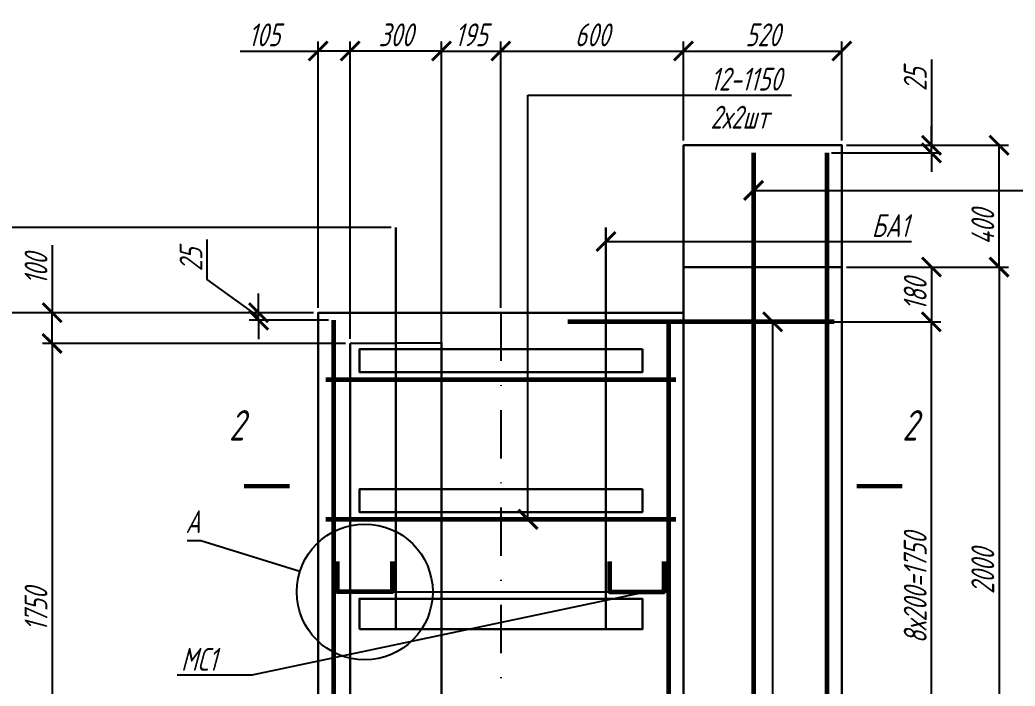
# Model space of a CAD drawing. Header units: millimetres. Extents: x 378573 to 379398, y 291798 to 292325.
# Drawn here: x 378646.8 to 378777.6, y 291952.2 to 292039.7 of the extents above; entities that cross this region are included whole.
import ezdxf
from ezdxf import colors
from ezdxf.entities.mleader import LeaderData, LeaderLine
from ezdxf.enums import TextEntityAlignment as Align
from ezdxf.math import Vec2, Vec3

# ---------------------------------------------------------------- set-up
doc = ezdxf.new("R2010")
doc.units = ezdxf.units.MM
doc.linetypes.add('ШТРИХ_МЕЛКИЙ', pattern=[3, 2, -1])
doc.linetypes.add('штрихпунктирная2', pattern=[12.7, 6.35, -3.175, 0, -3.175])
doc.layers.add('Обозначения', color=102, linetype='Continuous', lineweight=25)
doc.layers.add('Основная', color=134, linetype='Continuous', lineweight=60)
doc.styles.add('!Жартун', font='simplex.shx', dxfattribs={"width": 0.7, "oblique": 15, "height": 3})
doc.dimstyles.new('!Жартун_размер', dxfattribs={"dimtxt": 3, "dimasz": 2.5, "dimexe": 1.25, "dimexo": 0.625, "dimtad": 1, "dimdec": 0, "dimtxsty": '!Жартун', "dimblk": 'ARCHTICK', "dimcen": 2.5, "dimaunit": 1, "dimadec": 0, "dimazin": 0, "dimtfac": 1, "dimtdec": 0, "dimtix": 1, "dimtmove": 1, "dimatfit": 2, "dimldrblk": 'NONE', "dimfxl": 1, "dimtfill": 1, "dimlwd": 25, "dimarcsym": 0})

# ---------------------------------------------------------------- blocks, each defined once
blk = doc.blocks.new('_ArchTick')
at = {"color": 0, "linetype": 'ByBlock', "const_width": 0.15}
blk.add_lwpolyline([(-0.5, -0.5), (0.5, 0.5)], dxfattribs=at)
blk = doc.blocks.new('*D1741')
at = {"layer": 'Defpoints', "color": 0, "transparency": 16777216}
for p in [(378642.01, 292001.24), (378686.01, 292001.24), (378668.01, 291927.24)]:
    blk.add_point(p, dxfattribs=at)
at = {"layer": 'Обозначения', "color": 0, "lineweight": -2, "transparency": 16777216}
for p, q in [((378685.38, 292001.24), (378640.76, 292001.24)), ((378667.38, 291927.24), (378640.76, 291927.24))]:
    blk.add_line(p, q, dxfattribs=at)
at = {"layer": 'Обозначения', "color": 0, "linetype": 'Continuous', "lineweight": 25, "transparency": 16777216}
blk.add_line((378642.01, 291927.24), (378642.01, 292001.24), dxfattribs=at)
at = {"layer": 'Обозначения', "color": 0, "lineweight": 25, "transparency": 16777216, "xscale": 2.5, "yscale": 2.5, "zscale": 2.5}
for p, rotation in [((378642.01, 292001.24), 90), ((378642.01, 291927.24), 270)]:
    blk.add_blockref('_ArchTick', p, dxfattribs=dict(at, rotation=rotation))
at = {"layer": 'Обозначения', "color": 0, "transparency": 16777216, "insert": (378639.88, 291964.24), "char_height": 3, "attachment_point": 5, "rotation": 90, "style": '!Жартун', "bg_fill": 3, "box_fill_scale": 1.1, "bg_fill_color": 256, "bg_fill_true_color": 13158600, "bg_fill_transparency": 0}
blk.add_mtext('1850', dxfattribs=at)
blk = doc.blocks.new('_None')
blk = doc.blocks.new('*D1742')
at = {"layer": 'Defpoints', "color": 0, "transparency": 16777216}
for p in [(378634.01, 292001.24), (378686.01, 292001.24), (378650.01, 291903.24)]:
    blk.add_point(p, dxfattribs=at)
at = {"layer": 'Обозначения', "color": 0, "lineweight": -2, "transparency": 16777216}
for p, q in [((378685.38, 292001.24), (378632.76, 292001.24)), ((378649.38, 291903.24), (378632.76, 291903.24))]:
    blk.add_line(p, q, dxfattribs=at)
at = {"layer": 'Обозначения', "color": 0, "linetype": 'Continuous', "lineweight": 25, "transparency": 16777216}
blk.add_line((378634.01, 291903.24), (378634.01, 292001.24), dxfattribs=at)
at = {"layer": 'Обозначения', "color": 0, "lineweight": 25, "transparency": 16777216, "xscale": 2.5, "yscale": 2.5, "zscale": 2.5}
for p, rotation in [((378634.01, 292001.24), 90), ((378634.01, 291903.24), 270)]:
    blk.add_blockref('_ArchTick', p, dxfattribs=dict(at, rotation=rotation))
at = {"layer": 'Обозначения', "color": 0, "transparency": 16777216, "insert": (378631.88, 291952.24), "char_height": 3, "attachment_point": 5, "rotation": 90, "style": '!Жартун', "bg_fill": 3, "box_fill_scale": 1.1, "bg_fill_color": 256, "bg_fill_true_color": 13158600, "bg_fill_transparency": 0}
blk.add_mtext('2450', dxfattribs=at)
blk = doc.blocks.new('*D1744')
at = {"layer": 'Defpoints', "color": 0, "transparency": 16777216}
for p in [(378678.18, 292001.24), (378686.01, 292001.24), (378688.01, 292000.24)]:
    blk.add_point(p, dxfattribs=at)
at = {"layer": 'Обозначения', "color": 0, "linetype": 'Continuous', "lineweight": 25, "transparency": 16777216}
for p, q in [((378671.41, 292005.58), (378671.41, 292010.84)), ((378678.18, 292000.74), (378671.41, 292005.58)), ((378678.18, 292001.24), (378678.18, 292003.74)), ((378678.18, 292000.24), (378678.18, 292001.24)), ((378678.18, 292000.24), (378678.18, 292001.24)), ((378678.18, 292000.24), (378678.18, 291997.74))]:
    blk.add_line(p, q, dxfattribs=at)
at = {"layer": 'Обозначения', "color": 0, "lineweight": -2, "transparency": 16777216}
for p, q in [((378685.38, 292001.24), (378676.93, 292001.24)), ((378687.38, 292000.24), (378676.93, 292000.24))]:
    blk.add_line(p, q, dxfattribs=at)
at = {"layer": 'Обозначения', "color": 0, "lineweight": 25, "transparency": 16777216, "xscale": 2.5, "yscale": 2.5, "zscale": 2.5}
for p, rotation in [((378678.18, 292001.24), 270), ((378678.18, 292000.24), 90)]:
    blk.add_blockref('_ArchTick', p, dxfattribs=dict(at, rotation=rotation))
at = {"layer": 'Обозначения', "color": 0, "transparency": 16777216, "insert": (378669.29, 292008.21), "char_height": 3, "attachment_point": 5, "rotation": 90, "style": '!Жартун', "bg_fill": 3, "box_fill_scale": 1.1, "bg_fill_color": 256, "bg_fill_true_color": 13158600, "bg_fill_transparency": 0}
blk.add_mtext('25', dxfattribs=at)
blk = doc.blocks.new('*D1451')
at = {"layer": 'Defpoints', "color": 0, "transparency": 16777216}
for p in [(378690.21, 292035.63), (378690.21, 291997.19), (378702.2, 291997.29)]:
    blk.add_point(p, dxfattribs=at)
at = {"layer": 'Обозначения', "color": 0, "lineweight": -2, "transparency": 16777216}
for p, q in [((378690.21, 291997.81), (378690.21, 292036.88)), ((378702.2, 291997.91), (378702.2, 292036.88))]:
    blk.add_line(p, q, dxfattribs=at)
at = {"layer": 'Обозначения', "color": 0, "linetype": 'Continuous', "lineweight": 25, "transparency": 16777216}
blk.add_line((378702.2, 292035.63), (378690.21, 292035.63), dxfattribs=at)
at = {"layer": 'Обозначения', "color": 0, "lineweight": 25, "transparency": 16777216, "xscale": 2.5, "yscale": 2.5, "zscale": 2.5, "rotation": 180}
blk.add_blockref('_ArchTick', (378690.21, 292035.63), dxfattribs=at)
at = {"layer": 'Обозначения', "color": 0, "lineweight": 25, "transparency": 16777216, "xscale": 2.5, "yscale": 2.5, "zscale": 2.5}
blk.add_blockref('_ArchTick', (378702.2, 292035.63), dxfattribs=at)
at = {"layer": 'Обозначения', "color": 0, "transparency": 16777216, "insert": (378696.21, 292037.76), "char_height": 3, "attachment_point": 5, "style": '!Жартун', "bg_fill": 3, "box_fill_scale": 1.1, "bg_fill_color": 256, "bg_fill_true_color": 13158600, "bg_fill_transparency": 0}
blk.add_mtext('300', dxfattribs=at)
blk = doc.blocks.new('*D1452')
at = {"layer": 'Defpoints', "color": 0, "transparency": 16777216}
for p in [(378710.01, 292035.63), (378710.01, 292001.24), (378702.2, 291990.16)]:
    blk.add_point(p, dxfattribs=at)
at = {"layer": 'Обозначения', "color": 0, "lineweight": -2, "transparency": 16777216}
for p, q in [((378702.2, 291990.78), (378702.2, 292036.88)), ((378710.01, 292001.86), (378710.01, 292036.88))]:
    blk.add_line(p, q, dxfattribs=at)
at = {"layer": 'Обозначения', "color": 0, "linetype": 'Continuous', "lineweight": 25, "transparency": 16777216}
blk.add_line((378702.2, 292035.63), (378710.01, 292035.63), dxfattribs=at)
at = {"layer": 'Обозначения', "color": 0, "lineweight": 25, "transparency": 16777216, "xscale": 2.5, "yscale": 2.5, "zscale": 2.5, "rotation": 180}
blk.add_blockref('_ArchTick', (378702.2, 292035.63), dxfattribs=at)
at = {"layer": 'Обозначения', "color": 0, "lineweight": 25, "transparency": 16777216, "xscale": 2.5, "yscale": 2.5, "zscale": 2.5}
blk.add_blockref('_ArchTick', (378710.01, 292035.63), dxfattribs=at)
at = {"layer": 'Обозначения', "color": 0, "transparency": 16777216, "insert": (378706.11, 292037.76), "char_height": 3, "attachment_point": 5, "style": '!Жартун', "bg_fill": 3, "box_fill_scale": 1.1, "bg_fill_color": 256, "bg_fill_true_color": 13158600, "bg_fill_transparency": 0}
blk.add_mtext('195', dxfattribs=at)
blk = doc.blocks.new('*D1453')
at = {"layer": 'Defpoints', "color": 0, "transparency": 16777216}
for p in [(378734.01, 292035.63), (378734.01, 292023.24), (378710.01, 292001.24)]:
    blk.add_point(p, dxfattribs=at)
at = {"layer": 'Обозначения', "color": 0, "lineweight": -2, "transparency": 16777216}
for p, q in [((378710.01, 292001.86), (378710.01, 292036.88)), ((378734.01, 292023.86), (378734.01, 292036.88))]:
    blk.add_line(p, q, dxfattribs=at)
at = {"layer": 'Обозначения', "color": 0, "linetype": 'Continuous', "lineweight": 25, "transparency": 16777216}
blk.add_line((378710.01, 292035.63), (378734.01, 292035.63), dxfattribs=at)
at = {"layer": 'Обозначения', "color": 0, "lineweight": 25, "transparency": 16777216, "xscale": 2.5, "yscale": 2.5, "zscale": 2.5, "rotation": 180}
blk.add_blockref('_ArchTick', (378710.01, 292035.63), dxfattribs=at)
at = {"layer": 'Обозначения', "color": 0, "lineweight": 25, "transparency": 16777216, "xscale": 2.5, "yscale": 2.5, "zscale": 2.5}
blk.add_blockref('_ArchTick', (378734.01, 292035.63), dxfattribs=at)
at = {"layer": 'Обозначения', "color": 0, "transparency": 16777216, "insert": (378722.01, 292037.76), "char_height": 3, "attachment_point": 5, "style": '!Жартун', "bg_fill": 3, "box_fill_scale": 1.1, "bg_fill_color": 256, "bg_fill_true_color": 13158600, "bg_fill_transparency": 0}
blk.add_mtext('600', dxfattribs=at)
blk = doc.blocks.new('*D1454')
at = {"layer": 'Defpoints', "color": 0, "transparency": 16777216}
for p in [(378754.81, 292035.63), (378734.01, 292023.24), (378754.81, 292023.24)]:
    blk.add_point(p, dxfattribs=at)
at = {"layer": 'Обозначения', "color": 0, "lineweight": -2, "transparency": 16777216}
for p, q in [((378734.01, 292023.86), (378734.01, 292036.88)), ((378754.81, 292023.86), (378754.81, 292036.88))]:
    blk.add_line(p, q, dxfattribs=at)
at = {"layer": 'Обозначения', "color": 0, "linetype": 'Continuous', "lineweight": 25, "transparency": 16777216}
blk.add_line((378734.01, 292035.63), (378754.81, 292035.63), dxfattribs=at)
at = {"layer": 'Обозначения', "color": 0, "lineweight": 25, "transparency": 16777216, "xscale": 2.5, "yscale": 2.5, "zscale": 2.5, "rotation": 180}
blk.add_blockref('_ArchTick', (378734.01, 292035.63), dxfattribs=at)
at = {"layer": 'Обозначения', "color": 0, "lineweight": 25, "transparency": 16777216, "xscale": 2.5, "yscale": 2.5, "zscale": 2.5}
blk.add_blockref('_ArchTick', (378754.81, 292035.63), dxfattribs=at)
at = {"layer": 'Обозначения', "color": 0, "transparency": 16777216, "insert": (378744.41, 292037.76), "char_height": 3, "attachment_point": 5, "style": '!Жартун', "bg_fill": 3, "box_fill_scale": 1.1, "bg_fill_color": 256, "bg_fill_true_color": 13158600, "bg_fill_transparency": 0}
blk.add_mtext('520', dxfattribs=at)
blk = doc.blocks.new('*D1455')
at = {"layer": 'Defpoints', "color": 0, "transparency": 16777216}
for p in [(378754.81, 292007.24), (378761.65, 292000.04), (378766.57, 292000.04)]:
    blk.add_point(p, dxfattribs=at)
at = {"layer": 'Обозначения', "color": 0, "lineweight": -2, "transparency": 16777216}
for p, q in [((378755.43, 292007.24), (378767.82, 292007.24)), ((378762.27, 292000.04), (378767.82, 292000.04))]:
    blk.add_line(p, q, dxfattribs=at)
at = {"layer": 'Обозначения', "color": 0, "linetype": 'Continuous', "lineweight": 25, "transparency": 16777216}
blk.add_line((378766.57, 292007.24), (378766.57, 292000.04), dxfattribs=at)
at = {"layer": 'Обозначения', "color": 0, "lineweight": 25, "transparency": 16777216, "xscale": 2.5, "yscale": 2.5, "zscale": 2.5}
for p, rotation in [((378766.57, 292007.24), 90), ((378766.57, 292000.04), 270)]:
    blk.add_blockref('_ArchTick', p, dxfattribs=dict(at, rotation=rotation))
at = {"layer": 'Обозначения', "color": 0, "transparency": 16777216, "insert": (378764.44, 292003.64), "char_height": 3, "attachment_point": 5, "rotation": 90, "style": '!Жартун', "bg_fill": 3, "box_fill_scale": 1.1, "bg_fill_color": 256, "bg_fill_true_color": 13158600, "bg_fill_transparency": 0}
blk.add_mtext('180', dxfattribs=at)
blk = doc.blocks.new('*D1456')
at = {"layer": 'Defpoints', "color": 0, "transparency": 16777216}
for p in [(378754.81, 292007.24), (378752.01, 291927.24), (378775.45, 291927.24)]:
    blk.add_point(p, dxfattribs=at)
at = {"layer": 'Обозначения', "color": 0, "lineweight": -2, "transparency": 16777216}
for p, q in [((378755.43, 292007.24), (378776.7, 292007.24)), ((378752.63, 291927.24), (378776.7, 291927.24))]:
    blk.add_line(p, q, dxfattribs=at)
at = {"layer": 'Обозначения', "color": 0, "linetype": 'Continuous', "lineweight": 25, "transparency": 16777216}
blk.add_line((378775.45, 292007.24), (378775.45, 291927.24), dxfattribs=at)
at = {"layer": 'Обозначения', "color": 0, "lineweight": 25, "transparency": 16777216, "xscale": 2.5, "yscale": 2.5, "zscale": 2.5}
for p, rotation in [((378775.45, 292007.24), 90), ((378775.45, 291927.24), 270)]:
    blk.add_blockref('_ArchTick', p, dxfattribs=dict(at, rotation=rotation))
at = {"layer": 'Обозначения', "color": 0, "transparency": 16777216, "insert": (378773.32, 291967.24), "char_height": 3, "attachment_point": 5, "rotation": 90, "style": '!Жартун', "bg_fill": 3, "box_fill_scale": 1.1, "bg_fill_color": 256, "bg_fill_true_color": 13158600, "bg_fill_transparency": 0}
blk.add_mtext('2000', dxfattribs=at)
blk = doc.blocks.new('*D1457')
at = {"layer": 'Defpoints', "color": 0, "transparency": 16777216}
for p in [(378750.81, 292000.04), (378766.57, 292000.04), (378750.81, 291930.04)]:
    blk.add_point(p, dxfattribs=at)
at = {"layer": 'Обозначения', "color": 0, "lineweight": -2, "transparency": 16777216}
for p, q in [((378751.43, 292000.04), (378767.82, 292000.04)), ((378751.43, 291930.04), (378767.82, 291930.04))]:
    blk.add_line(p, q, dxfattribs=at)
at = {"layer": 'Обозначения', "color": 0, "linetype": 'Continuous', "lineweight": 25, "transparency": 16777216}
blk.add_line((378766.57, 291930.04), (378766.57, 292000.04), dxfattribs=at)
at = {"layer": 'Обозначения', "color": 0, "lineweight": 25, "transparency": 16777216, "xscale": 2.5, "yscale": 2.5, "zscale": 2.5}
for p, rotation in [((378766.57, 292000.04), 90), ((378766.57, 291930.04), 270)]:
    blk.add_blockref('_ArchTick', p, dxfattribs=dict(at, rotation=rotation))
at = {"layer": 'Обозначения', "color": 0, "transparency": 16777216, "insert": (378764.44, 291965.04), "char_height": 3, "attachment_point": 5, "rotation": 90, "style": '!Жартун', "bg_fill": 3, "box_fill_scale": 1.1, "bg_fill_color": 256, "bg_fill_true_color": 13158600, "bg_fill_transparency": 0}
blk.add_mtext('8х200=1750', dxfattribs=at)
blk = doc.blocks.new('*D1459')
at = {"layer": 'Defpoints', "color": 0, "transparency": 16777216}
for p in [(378690.21, 291997.19), (378651.05, 291927.24), (378668.01, 291927.24)]:
    blk.add_point(p, dxfattribs=at)
at = {"layer": 'Обозначения', "color": 0, "lineweight": -2, "transparency": 16777216}
for p, q in [((378689.59, 291997.19), (378649.8, 291997.19)), ((378667.38, 291927.24), (378649.8, 291927.24))]:
    blk.add_line(p, q, dxfattribs=at)
at = {"layer": 'Обозначения', "color": 0, "linetype": 'Continuous', "lineweight": 25, "transparency": 16777216}
blk.add_line((378651.05, 291997.19), (378651.05, 291927.24), dxfattribs=at)
at = {"layer": 'Обозначения', "color": 0, "lineweight": 25, "transparency": 16777216, "xscale": 2.5, "yscale": 2.5, "zscale": 2.5}
for p, rotation in [((378651.05, 291997.19), 90), ((378651.05, 291927.24), 270)]:
    blk.add_blockref('_ArchTick', p, dxfattribs=dict(at, rotation=rotation))
at = {"layer": 'Обозначения', "color": 0, "transparency": 16777216, "insert": (378648.93, 291962.21), "char_height": 3, "attachment_point": 5, "rotation": 90, "style": '!Жартун', "bg_fill": 3, "box_fill_scale": 1.1, "bg_fill_color": 256, "bg_fill_true_color": 13158600, "bg_fill_transparency": 0}
blk.add_mtext('1750', dxfattribs=at)
blk = doc.blocks.new('*D1460')
at = {"layer": 'Defpoints', "color": 0, "transparency": 16777216}
for p in [(378651.05, 292001.24), (378664.17, 292001.24), (378690.21, 291997.19)]:
    blk.add_point(p, dxfattribs=at)
at = {"layer": 'Обозначения', "color": 0, "linetype": 'Continuous', "lineweight": 25, "transparency": 16777216}
for p in [(378651.05, 292010.11), (378651.05, 291997.19)]:
    blk.add_line(p, (378651.05, 292001.24), dxfattribs=at)
at = {"layer": 'Обозначения', "color": 0, "lineweight": -2, "transparency": 16777216}
for p, q in [((378663.54, 292001.24), (378649.8, 292001.24)), ((378689.59, 291997.19), (378649.8, 291997.19))]:
    blk.add_line(p, q, dxfattribs=at)
at = {"layer": 'Обозначения', "color": 0, "lineweight": 25, "transparency": 16777216, "xscale": 2.5, "yscale": 2.5, "zscale": 2.5}
for p, rotation in [((378651.05, 292001.24), 90), ((378651.05, 291997.19), 270)]:
    blk.add_blockref('_ArchTick', p, dxfattribs=dict(at, rotation=rotation))
at = {"layer": 'Обозначения', "color": 0, "transparency": 16777216, "insert": (378648.93, 292006.96), "char_height": 3, "attachment_point": 5, "rotation": 90, "style": '!Жартун', "bg_fill": 3, "box_fill_scale": 1.1, "bg_fill_color": 256, "bg_fill_true_color": 13158600, "bg_fill_transparency": 0}
blk.add_mtext('100', dxfattribs=at)
blk = doc.blocks.new('*D1461')
at = {"layer": 'Defpoints', "color": 0, "transparency": 16777216}
for p in [(378696.21, 292012.44), (378634.01, 292001.24), (378663.07, 292001.24)]:
    blk.add_point(p, dxfattribs=at)
at = {"layer": 'Обозначения', "color": 0, "lineweight": -2, "transparency": 16777216}
for p, q in [((378695.58, 292012.44), (378632.76, 292012.44)), ((378662.45, 292001.24), (378632.76, 292001.24))]:
    blk.add_line(p, q, dxfattribs=at)
at = {"layer": 'Обозначения', "color": 0, "linetype": 'Continuous', "lineweight": 25, "transparency": 16777216}
blk.add_line((378634.01, 292012.44), (378634.01, 292001.24), dxfattribs=at)
at = {"layer": 'Обозначения', "color": 0, "lineweight": 25, "transparency": 16777216, "xscale": 2.5, "yscale": 2.5, "zscale": 2.5}
for p, rotation in [((378634.01, 292012.44), 90), ((378634.01, 292001.24), 270)]:
    blk.add_blockref('_ArchTick', p, dxfattribs=dict(at, rotation=rotation))
at = {"layer": 'Обозначения', "color": 0, "transparency": 16777216, "insert": (378631.88, 292006.84), "char_height": 3, "attachment_point": 5, "rotation": 90, "style": '!Жартун', "bg_fill": 3, "box_fill_scale": 1.1, "bg_fill_color": 256, "bg_fill_true_color": 13158600, "bg_fill_transparency": 0}
blk.add_mtext('280', dxfattribs=at)
blk = doc.blocks.new('БлокАнкерныйГлавный')
at = {"layer": 'Defpoints', "color": 8, "linetype": 'ШТРИХ_МЕЛКИЙ'}
blk.add_lwpolyline([(-345, 0), (345, 0)], dxfattribs=at)
at = {"layer": 'Основная', "lineweight": 30}
for p, q in [((-345, 280), (-345, -1040)), ((345, 280), (345, -1040))]:
    blk.add_line(p, q, dxfattribs=at)
for points in [[(465, -120), (465, -195), (-465, -195), (-465, -120)], [(465, -580), (465, -655), (-465, -655), (-465, -580)], [(-465, -1040), (-465, -940), (465, -940), (465, -1040)]]:
    blk.add_lwpolyline(points, close=True, dxfattribs=at)
blk = doc.blocks.new('*D1870')
at = {"layer": 'Defpoints', "color": 0, "transparency": 16777216}
for p in [(378686.01, 292035.63), (378686.01, 292001.24), (378690.21, 291997.19)]:
    blk.add_point(p, dxfattribs=at)
at = {"layer": 'Обозначения', "color": 0, "lineweight": -2, "transparency": 16777216}
for p, q in [((378686.01, 292001.86), (378686.01, 292036.88)), ((378690.21, 291997.81), (378690.21, 292036.88))]:
    blk.add_line(p, q, dxfattribs=at)
at = {"layer": 'Обозначения', "color": 0, "linetype": 'Continuous', "lineweight": 25, "transparency": 16777216}
for p in [(378675.75, 292035.63), (378690.21, 292035.63)]:
    blk.add_line(p, (378686.01, 292035.63), dxfattribs=at)
at = {"layer": 'Обозначения', "color": 0, "lineweight": 25, "transparency": 16777216, "xscale": 2.5, "yscale": 2.5, "zscale": 2.5, "rotation": 180}
blk.add_blockref('_ArchTick', (378686.01, 292035.63), dxfattribs=at)
at = {"layer": 'Обозначения', "color": 0, "lineweight": 25, "transparency": 16777216, "xscale": 2.5, "yscale": 2.5, "zscale": 2.5}
blk.add_blockref('_ArchTick', (378690.21, 292035.63), dxfattribs=at)
at = {"layer": 'Обозначения', "color": 0, "transparency": 16777216, "insert": (378678.92, 292037.76), "char_height": 3, "attachment_point": 5, "style": '!Жартун', "bg_fill": 3, "box_fill_scale": 1.1, "bg_fill_color": 256, "bg_fill_true_color": 13158600, "bg_fill_transparency": 0}
blk.add_mtext('105', dxfattribs=at)
blk = doc.blocks.new('*D1871')
at = {"layer": 'Defpoints', "color": 0, "transparency": 16777216}
for p in [(378754.81, 292023.24), (378775.45, 292023.24), (378754.81, 292007.24)]:
    blk.add_point(p, dxfattribs=at)
at = {"layer": 'Обозначения', "color": 0, "lineweight": -2, "transparency": 16777216}
for p, q in [((378755.43, 292023.24), (378776.7, 292023.24)), ((378755.43, 292007.24), (378776.7, 292007.24))]:
    blk.add_line(p, q, dxfattribs=at)
at = {"layer": 'Обозначения', "color": 0, "linetype": 'Continuous', "lineweight": 25, "transparency": 16777216}
blk.add_line((378775.45, 292007.24), (378775.45, 292023.24), dxfattribs=at)
at = {"layer": 'Обозначения', "color": 0, "lineweight": 25, "transparency": 16777216, "xscale": 2.5, "yscale": 2.5, "zscale": 2.5}
for p, rotation in [((378775.45, 292023.24), 90), ((378775.45, 292007.24), 270)]:
    blk.add_blockref('_ArchTick', p, dxfattribs=dict(at, rotation=rotation))
at = {"layer": 'Обозначения', "color": 0, "transparency": 16777216, "insert": (378773.32, 292012.49), "char_height": 3, "attachment_point": 5, "rotation": 90, "style": '!Жартун', "bg_fill": 3, "box_fill_scale": 1.1, "bg_fill_color": 256, "bg_fill_true_color": 13158600, "bg_fill_transparency": 0}
blk.add_mtext('400', dxfattribs=at)
blk = doc.blocks.new('*D1879')
at = {"layer": 'Defpoints', "color": 0, "transparency": 16777216}
for p in [(378754.81, 292023.24), (378766.57, 292023.24), (378752.81, 292022.24)]:
    blk.add_point(p, dxfattribs=at)
at = {"layer": 'Обозначения', "color": 0, "linetype": 'Continuous', "lineweight": 25, "transparency": 16777216}
for p, q in [((378766.57, 292034.53), (378766.57, 292023.24)), ((378766.57, 292023.24), (378766.57, 292025.74)), ((378766.57, 292022.24), (378766.57, 292023.24)), ((378766.57, 292022.24), (378766.57, 292023.24)), ((378766.57, 292022.24), (378766.57, 292019.74))]:
    blk.add_line(p, q, dxfattribs=at)
at = {"layer": 'Обозначения', "color": 0, "lineweight": -2, "transparency": 16777216}
for p, q in [((378755.43, 292023.24), (378767.82, 292023.24)), ((378753.43, 292022.24), (378767.82, 292022.24))]:
    blk.add_line(p, q, dxfattribs=at)
at = {"layer": 'Обозначения', "color": 0, "lineweight": 25, "transparency": 16777216, "xscale": 2.5, "yscale": 2.5, "zscale": 2.5}
for p, rotation in [((378766.57, 292023.24), 270), ((378766.57, 292022.24), 90)]:
    blk.add_blockref('_ArchTick', p, dxfattribs=dict(at, rotation=rotation))
at = {"layer": 'Обозначения', "color": 0, "transparency": 16777216, "insert": (378764.44, 292031.9), "char_height": 3, "attachment_point": 5, "rotation": 90, "style": '!Жартун', "bg_fill": 3, "box_fill_scale": 1.1, "bg_fill_color": 256, "bg_fill_true_color": 13158600, "bg_fill_transparency": 0}
blk.add_mtext('25', dxfattribs=at)

msp = doc.modelspace()

# ---------------------------------------------------------------- linework, layer by layer
at = {"layer": 'Обозначения'}
msp.add_lwpolyline([(378756.733, 291978.431, 0.6, 0.6, 0), (378762.733, 291978.431, 0.6, 0.6, 0), (378760.733, 291978.431, 0, 0.8, 0), (378760.733, 291982.431, 0, 0, 0), (378760.733, 291988.431, 0, 0, 0)], format="xyseb", dxfattribs=at)
at = {"layer": 'Основная', "color": 6}
msp.add_lwpolyline([(378743.21, 292022.237), (378743.21, 291904.237)], dxfattribs=at)
at = {"layer": 'Основная', "lineweight": 30}
msp.add_lwpolyline([(378734.01, 292001.237), (378734.01, 292007.237), (378754.81, 292007.237), (378754.81, 291915.237)], dxfattribs=at)
msp.add_lwpolyline([(378710.01, 292001.237), (378734.01, 292001.237), (378734.01, 291927.237), (378752.01, 291927.237), (378752.01, 291915.237), (378770.01, 291915.237), (378770.01, 291903.237), (378650.01, 291903.237), (378650.01, 291915.237), (378668.01, 291915.237), (378668.01, 291927.237), (378686.01, 291927.237), (378686.01, 292001.237), (378710.01, 292001.237)], close=True, dxfattribs=at)
at = {"layer": 'Основная'}
for points in [[(378732.01, 292000.237), (378732.01, 291904.237)], [(378695.721, 291968.533), (378695.721, 291964.533), (378688.521, 291964.533), (378688.521, 291968.533)], [(378724.256, 291968.533), (378724.256, 291964.533), (378731.456, 291964.533), (378731.456, 291968.533)]]:
    msp.add_lwpolyline(points, dxfattribs=at)

# ---------------------------------------------------------------- texts
at = {"layer": 'Обозначения', "style": '!Жартун', "oblique": 15, "width": 0.7}
msp.add_text('2', height=4, dxfattribs=at).set_placement((378762.733, 291984.431))

# ---------------------------------------------------------------- leaders
at = {"layer": 'Обозначения'}
ml = msp.add_multileader_mtext('Standard', dxfattribs=at)
ml.set_content('12-2950/200\\P2шт', color=256, style='!Жартун')
ml.set_leader_properties()
ml.set_arrow_properties(name='ARCHTICK')
ml.build(insert=Vec2(0, 0))
ml.multileader.update_dxf_attribs({"text_left_attachment_type": 6, "text_right_attachment_type": 6, "dogleg_length": 2, "arrow_head_size": 2.5, "scale": 25})
ctx = ml.context
ctx.base_point, ctx.scale, ctx.char_height, ctx.arrow_head_size, ctx.plane_origin = Vec3(378780.737, 292017.313), 25, 3, 2.5, Vec3(378742.01, 292013.672)
ctx.left_attachment, ctx.right_attachment = 6, 6
notes = []
notes.append((ctx, [(0, (1, 1, 0), (378778.737, 292017.313), (1, 0), 2, [(1, [(378743.21, 292017.313), (378752.81, 292017.313)], 0, [])])]))
ctx.mtext.insert, ctx.mtext.width, ctx.mtext.flow_direction = Vec3(378782.737, 292020.913), 24.61857, 5
for ctx, leaders in notes:
    for number, flags, end, landing, length, lines in leaders:
        leader = LeaderData()
        leader.index, (leader.has_last_leader_line, leader.has_dogleg_vector, leader.attachment_direction) = number, flags
        leader.last_leader_point, leader.dogleg_vector, leader.dogleg_length = Vec3(end), Vec3(landing), length
        for number, points, colour, breaks in lines:
            line = LeaderLine()
            line.index, line.vertices, line.color, line.breaks = number, Vec3.list(points), colors.encode_raw_color(colour), breaks
            leader.lines.append(line)
        ctx.leaders.append(leader)

# ---------------------------------------------------------------- next in the draw order: dimensions: what is measured, and where the dimension line sits
dim = msp.add_linear_dim(base=(378690.21, 292035.63), p1=(378702.202, 291997.287), p2=(378690.21, 291997.186), dimstyle='!Жартун_размер', override={"dimlfac": 25}, dxfattribs=at)
dim.commit()
dim.dimension.update_dxf_attribs({"geometry": '*D1451', "text_midpoint": (378696.206, 292037.755)})
for base, p1, p2, override, picture, middle in [((378766.566, 292000.037), (378754.81, 292007.237), (378761.647, 292000.037), {"dimscale": 1, "dimtxt": 3, "dimlfac": 25, "dimtix": 1, "dimtofl": 1, "dimtmove": 1, "dimatfit": 2}, '*D1455', (378764.441, 292003.637)), ((378642.01, 292001.237), (378668.01, 291927.237), (378686.01, 292001.237), {"dimscale": 1, "dimtxt": 3, "dimlfac": 25, "dimtix": 1, "dimtofl": 1, "dimtmove": 0, "dimatfit": 2}, '*D1741', (378639.885, 291964.237))]:
    dim = msp.add_linear_dim(base=base, p1=p1, p2=p2, angle=90, dimstyle='!Жартун_размер', override=override, dxfattribs=at)
    dim.commit()
    dim.dimension.update_dxf_attribs({"geometry": picture, "text_midpoint": middle})

# ---------------------------------------------------------------- next in the draw order: dimensions: what is measured, and where the dimension line sits
dim = msp.add_linear_dim(base=(378710.01, 292035.63), p1=(378702.202, 291990.16), p2=(378710.01, 292001.237), dimstyle='!Жартун_размер', override={"dimlfac": 25}, dxfattribs=at)
dim.commit()
dim.dimension.update_dxf_attribs({"geometry": '*D1452', "text_midpoint": (378706.106, 292037.755)})
dim = msp.add_linear_dim(base=(378775.445, 291927.237), p1=(378754.81, 292007.237), p2=(378752.01, 291927.237), angle=90, dimstyle='!Жартун_размер', override={"dimscale": 1, "dimtxt": 3, "dimlfac": 25, "dimtix": 1, "dimtofl": 1, "dimtmove": 1, "dimatfit": 2}, dxfattribs=at)
dim.commit()
dim.dimension.update_dxf_attribs({"geometry": '*D1456', "text_midpoint": (378773.32, 291967.237)})
dim = msp.add_linear_dim(base=(378634.01, 292001.237), p1=(378650.01, 291903.237), p2=(378686.01, 292001.237), angle=90, dimstyle='!Жартун_размер', override={"dimscale": 1, "dimtxt": 3, "dimlfac": 25, "dimtix": 1, "dimtofl": 1, "dimtmove": 0, "dimatfit": 2}, dxfattribs=at)
dim.commit()
dim.dimension.update_dxf_attribs({"geometry": '*D1742', "text_midpoint": (378634.01, 291952.237), "dimtype": 160})

# ---------------------------------------------------------------- next in the draw order: linework, layer by layer
msp.add_lwpolyline([(378682.274, 291978.431, 0.6, 0.6, 0), (378676.274, 291978.431, 0.6, 0.6, 0), (378678.274, 291978.431, 0, 0.8, 0), (378678.274, 291982.431, 0, 0, 0), (378678.274, 291988.431, 0, 0, 0)], format="xyseb", dxfattribs=at)
at = {"layer": 'Основная', "color": 6}
msp.add_lwpolyline([(378752.81, 292022.237), (378752.81, 291904.237)], dxfattribs=at)
at = {"layer": 'Основная', "color": 203}
msp.add_lwpolyline([(378753.81, 292000.037), (378718.81, 292000.037)], dxfattribs=at)
at = {"layer": 'Основная', "lineweight": 30}
msp.add_lwpolyline([(378690.21, 291997.186), (378702.202, 291997.287), (378702.202, 291927.36), (378690.21, 291927.258)], close=True, dxfattribs=at)

# ---------------------------------------------------------------- next in the draw order: texts
at = {"layer": 'Обозначения', "style": '!Жартун', "oblique": 15, "width": 0.7}
msp.add_text('2', height=4, dxfattribs=at).set_placement((378676.274, 291984.431), align=Align.RIGHT)

# ---------------------------------------------------------------- next in the draw order: dimensions: what is measured, and where the dimension line sits
at = {"layer": 'Обозначения'}
dim = msp.add_linear_dim(base=(378734.01, 292035.63), p1=(378710.01, 292001.237), p2=(378734.01, 292023.237), dimstyle='!Жартун_размер', override={"dimlfac": 25}, dxfattribs=at)
dim.commit()
dim.dimension.update_dxf_attribs({"geometry": '*D1453', "text_midpoint": (378722.01, 292037.755)})
dim = msp.add_linear_dim(base=(378678.183, 292001.237), p1=(378688.01, 292000.237), p2=(378686.01, 292001.237), angle=90, dimstyle='!Жартун_размер', override={"dimscale": 1, "dimtxt": 3, "dimlfac": 25, "dimtix": 1, "dimtofl": 1, "dimtmove": 1, "dimatfit": 2}, dxfattribs=at)
dim.commit()
dim.dimension.update_dxf_attribs({"geometry": '*D1744', "text_midpoint": (378671.412, 292006.207), "dimtype": 160})

# ---------------------------------------------------------------- next in the draw order: leaders
ml = msp.add_multileader_mtext('Standard', dxfattribs=at)
ml.set_content('\\A1;Д2/200\\P9шт', color=256, style='!Жартун')
ml.set_leader_properties()
ml.set_arrow_properties(name='ARCHTICK')
ml.build(insert=Vec2(0, 0))
ml.multileader.update_dxf_attribs({"text_left_attachment_type": 6, "text_right_attachment_type": 6, "dogleg_length": 2, "arrow_head_size": 2.5, "scale": 25})
ctx = ml.context
ctx.base_point, ctx.scale, ctx.char_height, ctx.arrow_head_size, ctx.plane_origin = Vec3(378747.705, 291888.587), 25, 3, 2.5, Vec3(378745.705, 291986.037)
ctx.left_attachment, ctx.right_attachment = 6, 6
notes = []
notes.append((ctx, [(0, (1, 1, 0), (378745.705, 291888.587), (1, 0), 2, [(1, [(378745.705, 292000.037), (378745.705, 291930.037)], 0, [])])]))
ctx.mtext.insert, ctx.mtext.flow_direction = Vec3(378749.705, 291892.187), 5
ml = msp.add_multileader_mtext('Standard', dxfattribs=at)
ml.set_content('МС1', color=256, style='!Жартун')
ml.set_leader_properties()
ml.set_arrow_properties(name='NONE')
ml.build(insert=Vec2(0, 0))
ml.multileader.update_dxf_attribs({"text_left_attachment_type": 6, "text_right_attachment_type": 6, "dogleg_length": 2, "arrow_head_size": 2.5, "scale": 25})
ctx = ml.context
ctx.base_point, ctx.scale, ctx.char_height, ctx.arrow_head_size, ctx.plane_origin = Vec3(378665.975, 291953.574), 25, 3, 2.5, Vec3(378692.121, 291964.533)
ctx.left_attachment, ctx.right_attachment = 6, 6
notes.append((ctx, [(1, (1, 1, 0), (378677.278, 291953.574), (-1, 0), 2, [(1, [(378692.121, 291964.533), (378729.186, 291964.533)], 0, [])])]))
ctx.mtext.insert, ctx.mtext.flow_direction = Vec3(378667.975, 291957.174), 5
for ctx, leaders in notes:
    for number, flags, end, landing, length, lines in leaders:
        leader = LeaderData()
        leader.index, (leader.has_last_leader_line, leader.has_dogleg_vector, leader.attachment_direction) = number, flags
        leader.last_leader_point, leader.dogleg_vector, leader.dogleg_length = Vec3(end), Vec3(landing), length
        for number, points, colour, breaks in lines:
            line = LeaderLine()
            line.index, line.vertices, line.color, line.breaks = number, Vec3.list(points), colors.encode_raw_color(colour), breaks
            leader.lines.append(line)
        ctx.leaders.append(leader)

# ---------------------------------------------------------------- next in the draw order: linework, layer by layer
at = {"color": 1, "linetype": 'штрихпунктирная2'}
msp.add_lwpolyline([(378710.01, 292001.237), (378710.01, 291903.237)], dxfattribs=at)
at = {"layer": 'Основная'}
msp.add_lwpolyline([(378688.01, 292000.237), (378688.01, 291904.237)], dxfattribs=at)

# ---------------------------------------------------------------- next in the draw order: dimensions: what is measured, and where the dimension line sits
at = {"layer": 'Обозначения'}
dim = msp.add_linear_dim(base=(378754.81, 292035.63), p1=(378734.01, 292023.237), p2=(378754.81, 292023.237), dimstyle='!Жартун_размер', override={"dimlfac": 25}, dxfattribs=at)
dim.commit()
dim.dimension.update_dxf_attribs({"geometry": '*D1454', "text_midpoint": (378744.41, 292037.755)})
dim = msp.add_linear_dim(base=(378766.566, 292000.037), p1=(378750.81, 291930.037), p2=(378750.81, 292000.037), angle=90, text='8х200=<>', dimstyle='!Жартун_размер', override={"dimscale": 1, "dimtxt": 3, "dimlfac": 25, "dimtix": 1, "dimtofl": 1, "dimtmove": 1, "dimatfit": 2}, dxfattribs=at)
dim.commit()
dim.dimension.update_dxf_attribs({"geometry": '*D1457', "text_midpoint": (378764.441, 291965.037)})

# ---------------------------------------------------------------- next in the draw order: leaders
ml = msp.add_multileader_mtext('Standard', dxfattribs=at)
ml.set_content('БА1', color=256, style='!Жартун')
ml.set_leader_properties()
ml.set_arrow_properties(name='ARCHTICK')
ml.build(insert=Vec2(0, 0))
ml.multileader.update_dxf_attribs({"text_left_attachment_type": 6, "text_right_attachment_type": 6, "dogleg_length": 2, "arrow_head_size": 2.5, "scale": 25})
ctx = ml.context
ctx.base_point, ctx.scale, ctx.char_height, ctx.arrow_head_size, ctx.plane_origin = Vec3(378756.728, 292010.588), 25, 3, 2.5, Vec3(378723.81, 292010.588)
ctx.left_attachment, ctx.right_attachment = 6, 6
notes = []
notes.append((ctx, [(0, (1, 1, 0), (378754.728, 292010.588), (1, 0), 2, [(0, [(378723.81, 292010.588)], 0, [])])]))
ctx.mtext.insert, ctx.mtext.flow_direction = Vec3(378758.728, 292014.188), 5
for ctx, leaders in notes:
    for number, flags, end, landing, length, lines in leaders:
        leader = LeaderData()
        leader.index, (leader.has_last_leader_line, leader.has_dogleg_vector, leader.attachment_direction) = number, flags
        leader.last_leader_point, leader.dogleg_vector, leader.dogleg_length = Vec3(end), Vec3(landing), length
        for number, points, colour, breaks in lines:
            line = LeaderLine()
            line.index, line.vertices, line.color, line.breaks = number, Vec3.list(points), colors.encode_raw_color(colour), breaks
            leader.lines.append(line)
        ctx.leaders.append(leader)

# ---------------------------------------------------------------- next in the draw order: linework, layer by layer
at = {"layer": 'Основная', "lineweight": 30}
msp.add_lwpolyline([(378734.01, 292007.237), (378734.01, 292023.237), (378754.81, 292023.237), (378754.81, 292007.237)], dxfattribs=at)

# ---------------------------------------------------------------- next in the draw order: dimensions: what is measured, and where the dimension line sits
at = {"layer": 'Обозначения'}
dim = msp.add_linear_dim(base=(378651.052, 291927.237), p1=(378690.21, 291997.186), p2=(378668.01, 291927.237), angle=90, dimstyle='!Жартун_размер', override={"dimscale": 1, "dimtxt": 3, "dimlfac": 25, "dimrnd": 5, "dimtix": 1, "dimtofl": 1, "dimtmove": 1, "dimatfit": 2}, dxfattribs=at)
dim.commit()
dim.dimension.update_dxf_attribs({"geometry": '*D1459', "text_midpoint": (378648.927, 291962.211)})

# ---------------------------------------------------------------- next in the draw order: leaders
ml = msp.add_multileader_mtext('Standard', dxfattribs=at)
ml.set_content('12-1150^J2х2шт', color=256, style='!Жартун')
ml.set_leader_properties()
ml.set_arrow_properties(name='ARCHTICK')
ml.build(insert=Vec2(0, 0))
ml.multileader.update_dxf_attribs({"text_left_attachment_type": 6, "text_right_attachment_type": 6, "dogleg_length": 2, "arrow_head_size": 2.5, "scale": 25})
ctx = ml.context
ctx.base_point, ctx.scale, ctx.char_height, ctx.arrow_head_size, ctx.plane_origin = Vec3(378735.534, 292029.834), 25, 3, 2.5, Vec3(378713.567, 291974.076)
ctx.left_attachment, ctx.right_attachment = 6, 6
notes = []
notes.append((ctx, [(0, (1, 1, 0), (378713.567, 292029.834), (1, 0), 21.967, [(1, [(378713.567, 291974.076), (378713.567, 291992.476)], 0, [])])]))
ctx.mtext.insert, ctx.mtext.flow_direction = Vec3(378737.534, 292033.434), 5
for ctx, leaders in notes:
    for number, flags, end, landing, length, lines in leaders:
        leader = LeaderData()
        leader.index, (leader.has_last_leader_line, leader.has_dogleg_vector, leader.attachment_direction) = number, flags
        leader.last_leader_point, leader.dogleg_vector, leader.dogleg_length = Vec3(end), Vec3(landing), length
        for number, points, colour, breaks in lines:
            line = LeaderLine()
            line.index, line.vertices, line.color, line.breaks = number, Vec3.list(points), colors.encode_raw_color(colour), breaks
            leader.lines.append(line)
        ctx.leaders.append(leader)

# ---------------------------------------------------------------- next in the draw order: linework, layer by layer
msp.add_lwpolyline([(378683.6, 291967.198), (378670.584, 291971.27), (378668.784, 291971.27)], dxfattribs=at)
msp.add_circle((378692.121, 291964.533), 8.928, dxfattribs=at)
at = {"layer": 'Основная'}
for points in [[(378687.01, 291992.476), (378733.01, 291992.476)], [(378687.01, 291974.076), (378733.01, 291974.076)]]:
    msp.add_lwpolyline(points, dxfattribs=at)

# ---------------------------------------------------------------- next in the draw order: texts
at = {"layer": 'Обозначения', "style": '!Жартун', "oblique": 15, "width": 0.7}
msp.add_text('А', height=3, dxfattribs=at).set_placement((378670.534, 291972.27), align=Align.RIGHT)

# ---------------------------------------------------------------- next in the draw order: dimensions: what is measured, and where the dimension line sits
at = {"layer": 'Обозначения'}
for base, p1, p2, override, picture, middle in [((378775.445, 292023.237), (378754.81, 292007.237), (378754.81, 292023.237), {"dimlfac": 25}, '*D1871', (378775.445, 292012.492)), ((378651.052, 292001.237), (378690.21, 291997.186), (378664.168, 292001.237), {"dimlfac": 25, "dimrnd": 5}, '*D1460', (378648.927, 292006.96))]:
    dim = msp.add_linear_dim(base=base, p1=p1, p2=p2, angle=90, dimstyle='!Жартун_размер', override=override, dxfattribs=at)
    dim.commit()
    dim.dimension.update_dxf_attribs({"geometry": picture, "text_midpoint": middle, "dimtype": 160})

# ---------------------------------------------------------------- next in the draw order: dimensions: what is measured, and where the dimension line sits
dim = msp.add_linear_dim(base=(378766.566, 292023.237), p1=(378752.81, 292022.237), p2=(378754.81, 292023.237), angle=90, dimstyle='!Жартун_размер', override={"dimscale": 1, "dimlfac": 25, "dimtix": 1, "dimtofl": 1, "dimtmove": 1, "dimatfit": 2}, dxfattribs=at)
dim.commit()
dim.dimension.update_dxf_attribs({"geometry": '*D1879', "text_midpoint": (378764.441, 292031.904), "dimtype": 160})
dim = msp.add_linear_dim(base=(378634.01, 292001.237), p1=(378696.21, 292012.437), p2=(378663.072, 292001.237), angle=90, dimstyle='!Жартун_размер', override={"dimscale": 1, "dimtxt": 3, "dimlfac": 25, "dimtix": 1, "dimtofl": 1, "dimtmove": 1, "dimatfit": 2}, dxfattribs=at)
dim.commit()
dim.dimension.update_dxf_attribs({"geometry": '*D1461', "text_midpoint": (378631.885, 292006.837)})

# ---------------------------------------------------------------- next in the draw order: block references
at = {"layer": 'Обозначения', "xscale": 0.04, "yscale": 0.04, "zscale": 0.04}
msp.add_blockref('БлокАнкерныйГлавный', (378710.01, 292001.237), dxfattribs=at)

# ---------------------------------------------------------------- next in the draw order: dimensions: what is measured, and where the dimension line sits
at = {"layer": 'Обозначения'}
dim = msp.add_linear_dim(base=(378686.01, 292035.63), p1=(378690.21, 291997.186), p2=(378686.01, 292001.237), dimstyle='!Жартун_размер', override={"dimlfac": 25}, dxfattribs=at)
dim.commit()
dim.dimension.update_dxf_attribs({"geometry": '*D1870', "text_midpoint": (378678.924, 292036.505), "dimtype": 160})

doc.saveas('drawing.dxf')
